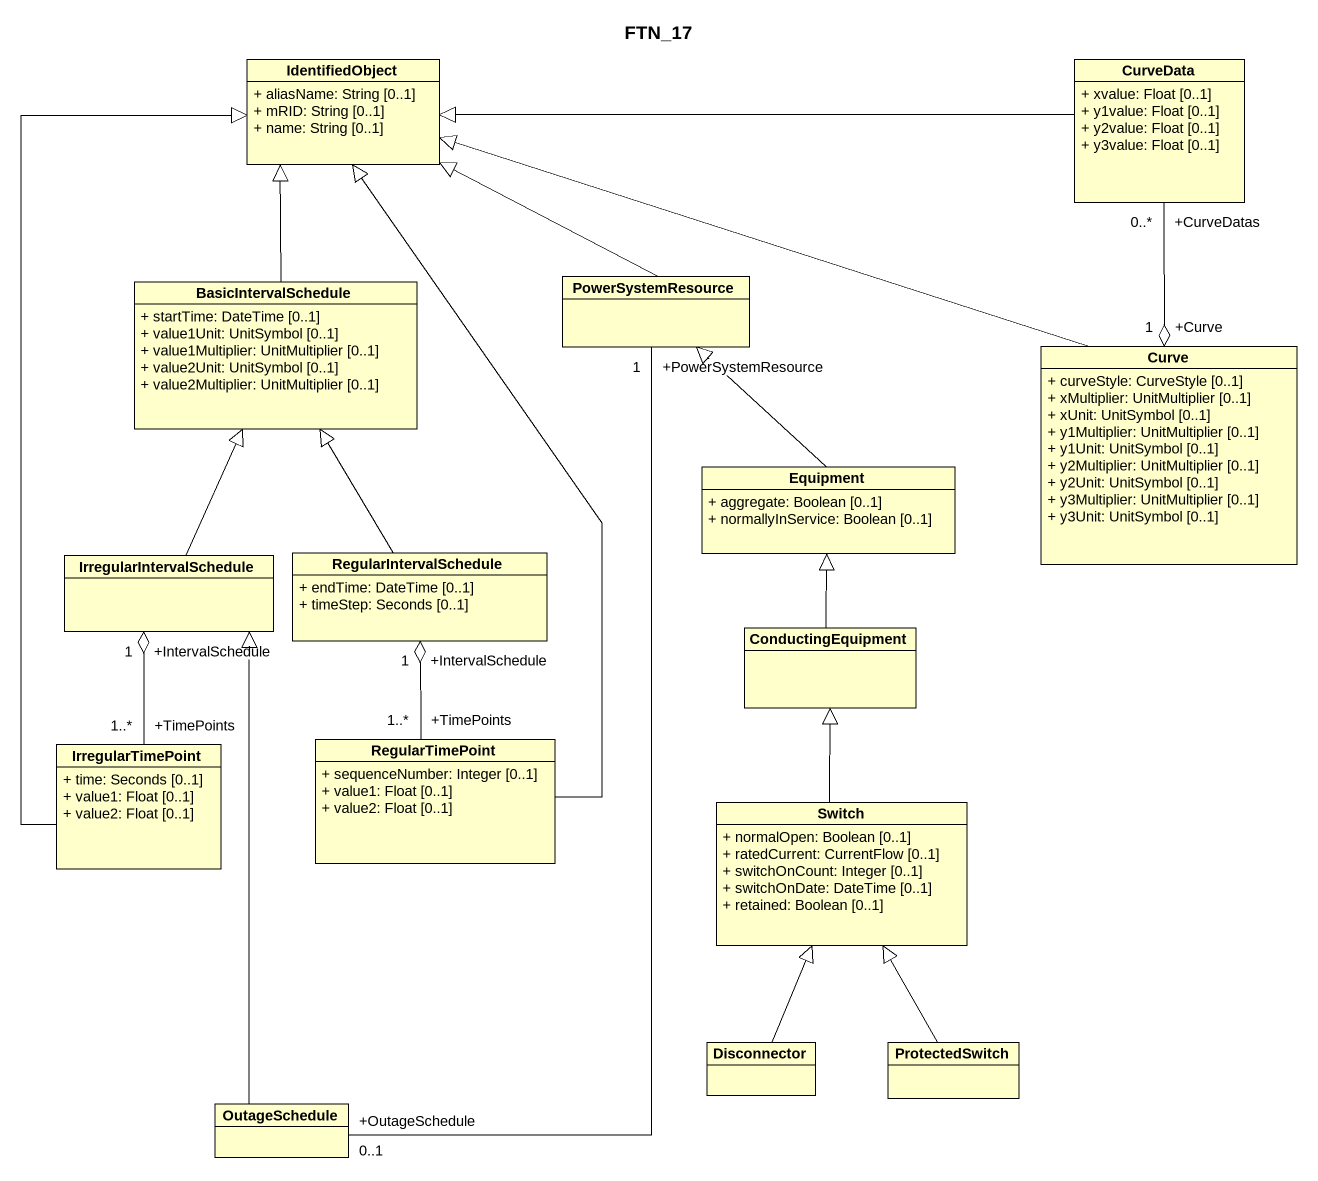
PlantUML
@startuml
title FTN_17
hide circle
hide empty members
skinparam classAttributeIconSize 0
class IdentifiedObject {
  + aliasName: String [0..1]
  + mRID: String [0..1]
  + name: String [0..1]
}
class CurveData {
  + xvalue: Float [0..1]
  + y1value: Float [0..1]
  + y2value: Float [0..1]
  + y3value: Float [0..1]
}
class BasicIntervalSchedule {
  + startTime: DateTime [0..1]
  + value1Unit: UnitSymbol [0..1]
  + value1Multiplier: UnitMultiplier [0..1]
  + value2Unit: UnitSymbol [0..1]
  + value2Multiplier: UnitMultiplier [0..1]
}
class PowerSystemResource
class Curve {
  + curveStyle: CurveStyle [0..1]
  + xMultiplier: UnitMultiplier [0..1]
  + xUnit: UnitSymbol [0..1]
  + y1Multiplier: UnitMultiplier [0..1]
  + y1Unit: UnitSymbol [0..1]
  + y2Multiplier: UnitMultiplier [0..1]
  + y2Unit: UnitSymbol [0..1]
  + y3Multiplier: UnitMultiplier [0..1]
  + y3Unit: UnitSymbol [0..1]
}
class Equipment {
  + aggregate: Boolean [0..1]
  + normallyInService: Boolean [0..1]
}
class IrregularIntervalSchedule
class RegularIntervalSchedule {
  + endTime: DateTime [0..1]
  + timeStep: Seconds [0..1]
}
class ConductingEquipment
class RegularTimePoint {
  + sequenceNumber: Integer [0..1]
  + value1: Float [0..1]
  + value2: Float [0..1]
}
class IrregularTimePoint {
  + time: Seconds [0..1]
  + value1: Float [0..1]
  + value2: Float [0..1]
}
class Switch {
  + normalOpen: Boolean [0..1]
  + ratedCurrent: CurrentFlow [0..1]
  + switchOnCount: Integer [0..1]
  + switchOnDate: DateTime [0..1]
  + retained: Boolean [0..1]
}
class Disconnector
class ProtectedSwitch
class OutageSchedule
CurveData -left-|> IdentifiedObject
CurveData "+CurveDatas\n0..*" --o "+Curve\n1" Curve
BasicIntervalSchedule -up-|> IdentifiedObject
PowerSystemResource -up-|> IdentifiedObject
Curve -left-|> IdentifiedObject
Equipment -up-|> PowerSystemResource
IrregularIntervalSchedule -up-|> BasicIntervalSchedule
IrregularIntervalSchedule "+IntervalSchedule\n1" o-- "+TimePoints\n1..*" IrregularTimePoint
RegularIntervalSchedule -up-|> BasicIntervalSchedule
RegularIntervalSchedule "+IntervalSchedule\n1" o-- "+TimePoints\n1..*" RegularTimePoint
ConductingEquipment -up-|> Equipment
RegularTimePoint -up-|> IdentifiedObject
IrregularTimePoint -up-|> IdentifiedObject
Switch -up-|> ConductingEquipment
Disconnector -up-|> Switch
ProtectedSwitch -up-|> Switch
OutageSchedule "+OutageSchedule\n0..1" -up- "+PowerSystemResource\n1" PowerSystemResource
OutageSchedule -up-|> IrregularIntervalSchedule
@enduml
